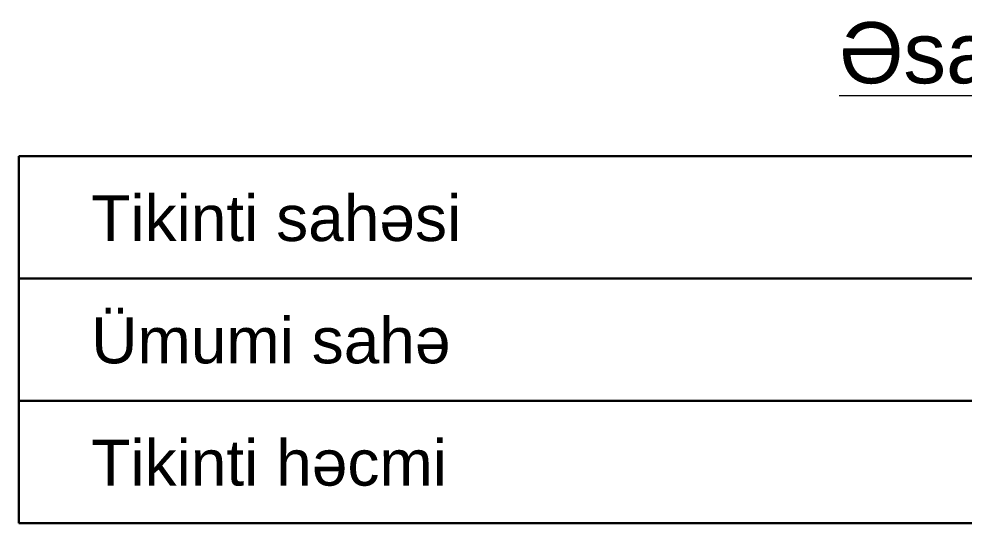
# Model space of a CAD drawing. Header units: millimetres. Extents: x 120281 to 1416367021, y -641565767 to 918373.
# Drawn here: x 746627 to 753506, y 873202 to 876869 of the extents above; entities that cross this region are included whole.
import ezdxf

# ---------------------------------------------------------------- set-up
doc = ezdxf.new("R2010")
doc.units = ezdxf.units.MM
doc.layers.add('перегородка', color=130, linetype='Continuous', lineweight=20)
doc.layers.add('размер', color=90, linetype='Continuous', lineweight=40)
doc.styles.add('ARIAL', font='arial.ttf')

msp = doc.modelspace()

# ---------------------------------------------------------------- linework, layer by layer
at = {"layer": 'размер', "color": 0, "lineweight": 30}
for p, q in [((746626.71528, 875870.38261), (765146.71528, 875870.38261)), ((746626.71528, 875870.38261), (746626.71528, 873201.89325)), ((746626.71528, 874980.88615), (765146.71528, 874980.88615)), ((746626.71528, 874091.3897), (765146.71528, 874091.3897)), ((746626.71528, 873201.89325), (765146.71528, 873201.89325))]:
    msp.add_line(p, q, dxfattribs=at)

# ---------------------------------------------------------------- texts
at = {"layer": 'перегородка', "color": 0, "lineweight": 0, "attachment_point": 7, "style": 'ARIAL'}
for s, insert, char_height, width in [('\\LƏsas inşaat göstəriciləri', (752596.30119, 876263.23892), 444.7482255, 7158.8005785), ('Tikinti sahəsi', (747153.01935, 875248.44544), 333.5611691, 2862.3763177), ('Ümumi sahə', (747153.01935, 874358.94899), 333.561169, 2862.3763177), ('Tikinti həcmi', (747153.01935, 873469.45254), 333.5611691, 2862.3763177)]:
    msp.add_mtext(s, dxfattribs=dict(at, insert=insert, char_height=char_height, width=width))

doc.saveas('drawing.dxf')
